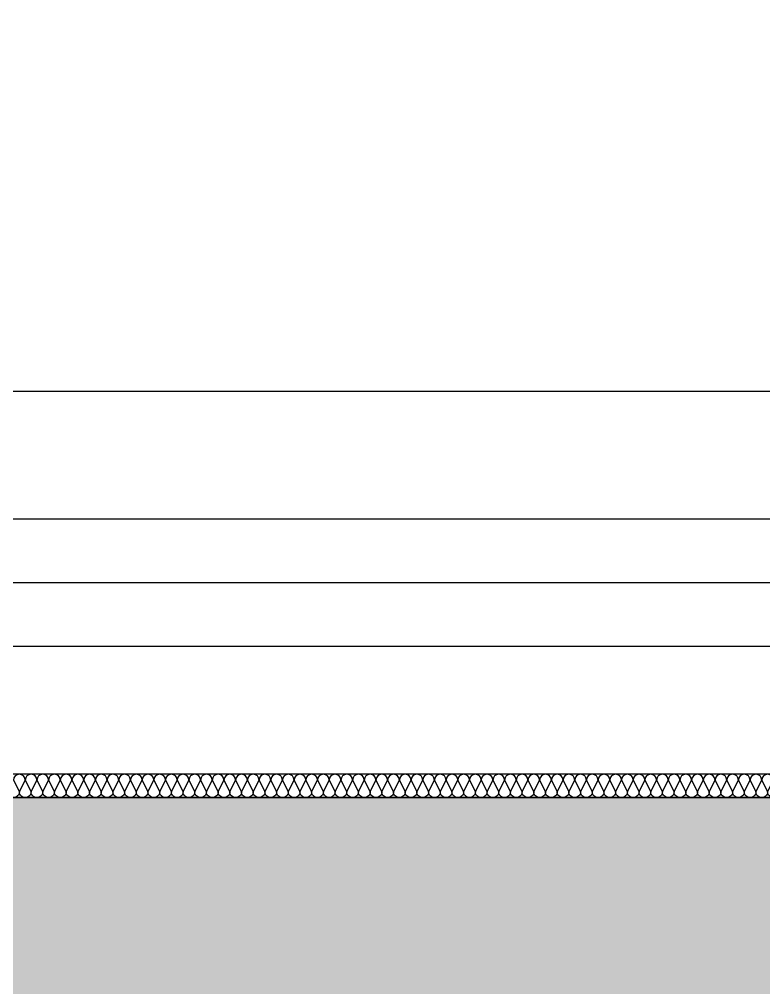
# Model space of a CAD drawing. Header units: millimetres. Extents: x 922366 to 1647943, y -534868 to 518781.
# Drawn here: x 1108035 to 1111536, y 433139 to 437692 of the extents above; entities that cross this region are included whole.
import ezdxf
from ezdxf.xclip import XClip

# ---------------------------------------------------------------- set-up
doc = ezdxf.new("R2010")
doc.units = ezdxf.units.MM
doc.header["$XCLIPFRAME"] = 0
doc.layers.get('Defpoints').update_dxf_attribs({"color": 137})
for name, color, linetype in [('XR-SECTION$0$3', 3, 'Continuous'), ('XR-SECTION$0$CON', 2, 'Continuous'), ('XR-SECTION$0$FIN', 5, 'Continuous'), ('XR-SECTION$0$S-253', 253, 'Continuous'), ('XR-SECTION$0$X-ER', 15, 'XR-SECTION$0$ER-X'), ('XR-SECTION$0$XR-sec$0$HAT-INS', 250, 'Continuous'), ('XR-SECTION$0$버림콘크리트', 6, 'Continuous')]:
    doc.layers.add(name, color=color, linetype=linetype)
doc.styles.add('XR-SECTION$0$Standard', font='malgun.ttf')
doc.linetypes.add('XR-SECTION$0$ER-X', pattern='A,10,-0.8,["X",XR-SECTION$0$Standard,S=0.6,R=0,X=-0.15,Y=-0.3],-0.8', length=11.6)

# ---------------------------------------------------------------- blocks, each defined once
blk = doc.blocks.new('*U313')
at = {"layer": 'XR-SECTION$0$XR-sec$0$HAT-INS', "color": 252}
for points in [[(70.5, 0, 0.414214), (70.75, 0.25), (70.5, 0.75, -1), (71, 0.75), (70.75, 0.25, 0.414214), (71, 0)], [(71, 0, 0.414214), (71.25, 0.25), (71, 0.75, -1), (71.5, 0.75), (71.25, 0.25, 0.414214), (71.5, 0)], [(71.5, 0, 0.414214), (71.75, 0.25), (71.5, 0.75, -1), (72, 0.75), (71.75, 0.25, 0.414214), (72, 0)], [(72, 0, 0.414214), (72.25, 0.25), (72, 0.75, -1), (72.5, 0.75), (72.25, 0.25, 0.414214), (72.5, 0)], [(72.5, 0, 0.414214), (72.75, 0.25), (72.5, 0.75, -1), (73, 0.75), (72.75, 0.25, 0.414214), (73, 0)], [(73, 0, 0.414214), (73.25, 0.25), (73, 0.75, -1), (73.5, 0.75), (73.25, 0.25, 0.414214), (73.5, 0)], [(73.5, 0, 0.414214), (73.75, 0.25), (73.5, 0.75, -1), (74, 0.75), (73.75, 0.25, 0.414214), (74, 0)], [(74, 0, 0.414214), (74.25, 0.25), (74, 0.75, -1), (74.5, 0.75), (74.25, 0.25, 0.414214), (74.5, 0)], [(74.5, 0, 0.414214), (74.75, 0.25), (74.5, 0.75, -1), (75, 0.75), (74.75, 0.25, 0.414214), (75, 0)], [(75, 0, 0.414214), (75.25, 0.25), (75, 0.75, -1), (75.5, 0.75), (75.25, 0.25, 0.414214), (75.5, 0)], [(75.5, 0, 0.414214), (75.75, 0.25), (75.5, 0.75, -1), (76, 0.75), (75.75, 0.25, 0.414214), (76, 0)], [(76, 0, 0.414214), (76.25, 0.25), (76, 0.75, -1), (76.5, 0.75), (76.25, 0.25, 0.414214), (76.5, 0)], [(76.5, 0, 0.414214), (76.75, 0.25), (76.5, 0.75, -1), (77, 0.75), (76.75, 0.25, 0.414214), (77, 0)], [(77, 0, 0.414214), (77.25, 0.25), (77, 0.75, -1), (77.5, 0.75), (77.25, 0.25, 0.414214), (77.5, 0)], [(77.5, 0, 0.414214), (77.75, 0.25), (77.5, 0.75, -1), (78, 0.75), (77.75, 0.25, 0.414214), (78, 0)], [(78, 0, 0.414214), (78.25, 0.25), (78, 0.75, -1), (78.5, 0.75), (78.25, 0.25, 0.414214), (78.5, 0)], [(78.5, 0, 0.414214), (78.75, 0.25), (78.5, 0.75, -1), (79, 0.75), (78.75, 0.25, 0.414214), (79, 0)], [(79, 0, 0.414214), (79.25, 0.25), (79, 0.75, -1), (79.5, 0.75), (79.25, 0.25, 0.414214), (79.5, 0)], [(79.5, 0, 0.414214), (79.75, 0.25), (79.5, 0.75, -1), (80, 0.75), (79.75, 0.25, 0.414214), (80, 0)], [(80, 0, 0.414214), (80.25, 0.25), (80, 0.75, -1), (80.5, 0.75), (80.25, 0.25, 0.414214), (80.5, 0)], [(80.5, 0, 0.414214), (80.75, 0.25), (80.5, 0.75, -1), (81, 0.75), (80.75, 0.25, 0.414214), (81, 0)], [(81, 0, 0.414214), (81.25, 0.25), (81, 0.75, -1), (81.5, 0.75), (81.25, 0.25, 0.414214), (81.5, 0)], [(81.5, 0, 0.414214), (81.75, 0.25), (81.5, 0.75, -1), (82, 0.75), (81.75, 0.25, 0.414214), (82, 0)], [(82, 0, 0.414214), (82.25, 0.25), (82, 0.75, -1), (82.5, 0.75), (82.25, 0.25, 0.414214), (82.5, 0)], [(82.5, 0, 0.414214), (82.75, 0.25), (82.5, 0.75, -1), (83, 0.75), (82.75, 0.25, 0.414214), (83, 0)], [(83, 0, 0.414214), (83.25, 0.25), (83, 0.75, -1), (83.5, 0.75), (83.25, 0.25, 0.414214), (83.5, 0)], [(83.5, 0, 0.414214), (83.75, 0.25), (83.5, 0.75, -1), (84, 0.75), (83.75, 0.25, 0.414214), (84, 0)], [(84, 0, 0.414214), (84.25, 0.25), (84, 0.75, -1), (84.5, 0.75), (84.25, 0.25, 0.414214), (84.5, 0)], [(84.5, 0, 0.414214), (84.75, 0.25), (84.5, 0.75, -1), (85, 0.75), (84.75, 0.25, 0.414214), (85, 0)], [(85, 0, 0.414214), (85.25, 0.25), (85, 0.75, -1), (85.5, 0.75), (85.25, 0.25, 0.414214), (85.5, 0)], [(85.5, 0, 0.414214), (85.75, 0.25), (85.5, 0.75, -1), (86, 0.75), (85.75, 0.25, 0.414214), (86, 0)], [(86, 0, 0.414214), (86.25, 0.25), (86, 0.75, -1), (86.5, 0.75), (86.25, 0.25, 0.414214), (86.5, 0)], [(86.5, 0, 0.414214), (86.75, 0.25), (86.5, 0.75, -1), (87, 0.75), (86.75, 0.25, 0.414214), (87, 0)], [(87, 0, 0.414214), (87.25, 0.25), (87, 0.75, -1), (87.5, 0.75), (87.25, 0.25, 0.414214), (87.5, 0)], [(87.5, 0, 0.414214), (87.75, 0.25), (87.5, 0.75, -1), (88, 0.75), (87.75, 0.25, 0.414214), (88, 0)], [(88, 0, 0.414214), (88.25, 0.25), (88, 0.75, -1), (88.5, 0.75), (88.25, 0.25, 0.414214), (88.5, 0)], [(88.5, 0, 0.414214), (88.75, 0.25), (88.5, 0.75, -1), (89, 0.75), (88.75, 0.25, 0.414214), (89, 0)], [(89, 0, 0.414214), (89.25, 0.25), (89, 0.75, -1), (89.5, 0.75), (89.25, 0.25, 0.414214), (89.5, 0)], [(89.5, 0, 0.414214), (89.75, 0.25), (89.5, 0.75, -1), (90, 0.75), (89.75, 0.25, 0.414214), (90, 0)], [(90, 0, 0.414214), (90.25, 0.25), (90, 0.75, -1), (90.5, 0.75), (90.25, 0.25, 0.414214), (90.5, 0)], [(90.5, 0, 0.414214), (90.75, 0.25), (90.5, 0.75, -1), (91, 0.75), (90.75, 0.25, 0.414214), (91, 0)], [(91, 0, 0.414214), (91.25, 0.25), (91, 0.75, -1), (91.5, 0.75), (91.25, 0.25, 0.414214), (91.5, 0)], [(91.5, 0, 0.414214), (91.75, 0.25), (91.5, 0.75, -1), (92, 0.75), (91.75, 0.25, 0.414214), (92, 0)], [(92, 0, 0.414214), (92.25, 0.25), (92, 0.75, -1), (92.5, 0.75), (92.25, 0.25, 0.414214), (92.5, 0)], [(92.5, 0, 0.414214), (92.75, 0.25), (92.5, 0.75, -1), (93, 0.75), (92.75, 0.25, 0.414214), (93, 0)], [(93, 0, 0.414214), (93.25, 0.25), (93, 0.75, -1), (93.5, 0.75), (93.25, 0.25, 0.414214), (93.5, 0)], [(93.5, 0, 0.414214), (93.75, 0.25), (93.5, 0.75, -1), (94, 0.75), (93.75, 0.25, 0.414214), (94, 0)], [(94, 0, 0.414214), (94.25, 0.25), (94, 0.75, -1), (94.5, 0.75), (94.25, 0.25, 0.414214), (94.5, 0)], [(94.5, 0, 0.414214), (94.75, 0.25), (94.5, 0.75, -1), (95, 0.75), (94.75, 0.25, 0.414214), (95, 0)], [(95, 0, 0.414214), (95.25, 0.25), (95, 0.75, -1), (95.5, 0.75), (95.25, 0.25, 0.414214), (95.5, 0)], [(95.5, 0, 0.414214), (95.75, 0.25), (95.5, 0.75, -1), (96, 0.75), (95.75, 0.25, 0.414214), (96, 0)], [(96, 0, 0.414214), (96.25, 0.25), (96, 0.75, -1), (96.5, 0.75), (96.25, 0.25, 0.414214), (96.5, 0)], [(96.5, 0, 0.414214), (96.75, 0.25), (96.5, 0.75, -1), (97, 0.75), (96.75, 0.25, 0.414214), (97, 0)], [(97, 0, 0.414214), (97.25, 0.25), (97, 0.75, -1), (97.5, 0.75), (97.25, 0.25, 0.414214), (97.5, 0)], [(97.5, 0, 0.414214), (97.75, 0.25), (97.5, 0.75, -1), (98, 0.75), (97.75, 0.25, 0.414214), (98, 0)], [(98, 0, 0.414214), (98.25, 0.25), (98, 0.75, -1), (98.5, 0.75), (98.25, 0.25, 0.414214), (98.5, 0)], [(98.5, 0, 0.414214), (98.75, 0.25), (98.5, 0.75, -1), (99, 0.75), (98.75, 0.25, 0.414214), (99, 0)], [(99, 0, 0.414214), (99.25, 0.25), (99, 0.75, -1), (99.5, 0.75), (99.25, 0.25, 0.414214), (99.5, 0)], [(99.5, 0, 0.414214), (99.75, 0.25), (99.5, 0.75, -1), (100, 0.75), (99.75, 0.25, 0.414214), (100, 0)], [(100, 0, 0.414214), (100.25, 0.25), (100, 0.75, -1), (100.5, 0.75), (100.25, 0.25, 0.414214), (100.5, 0)], [(100.5, 0, 0.414214), (100.75, 0.25), (100.5, 0.75, -1), (101, 0.75), (100.75, 0.25, 0.414214), (101, 0)], [(101, 0, 0.414214), (101.25, 0.25), (101, 0.75, -1), (101.5, 0.75), (101.25, 0.25, 0.414214), (101.5, 0)], [(101.5, 0, 0.414214), (101.75, 0.25), (101.5, 0.75, -1), (102, 0.75), (101.75, 0.25, 0.414214), (102, 0)], [(102, 0, 0.414214), (102.25, 0.25), (102, 0.75, -1), (102.5, 0.75), (102.25, 0.25, 0.414214), (102.5, 0)], [(102.5, 0, 0.414214), (102.75, 0.25), (102.5, 0.75, -1), (103, 0.75), (102.75, 0.25, 0.414214), (103, 0)]]:
    blk.add_lwpolyline(points, format="xyb", dxfattribs=at)
blk = doc.blocks.new('XR-SECTION')
at = {"layer": 'XR-SECTION$0$S-253'}
h = blk.add_hatch(color=252, dxfattribs=at)
h.dxf.hatch_style = 1
edge = h.paths.add_edge_path()
edge.add_line((239450, 71381.6), (233499.999, 71381.6))
edge.add_line((233499.999, 71381.6), (233499.999, 71581.6))
edge.add_line((233499.999, 71581.6), (233499.999, 71641.6))
edge.add_line((233499.999, 71641.6), (233599.999, 71641.6))
edge.add_line((233599.999, 71641.6), (233599.999, 74031.6))
edge.add_line((233599.999, 74031.6), (224250, 74031.6))
edge.add_line((224250, 74031.6), (224250, 72141.6))
edge.add_line((224250, 72141.6), (224363.75, 72141.6))
edge.add_line((224363.75, 72141.6), (224350, 72114.1))
edge.add_line((224350, 72114.1), (224350, 71971.6))
edge.add_line((224350, 71971.6), (222650, 71971.6))
edge.add_line((222650, 71971.6), (222650, 72031.6))
edge.add_line((222650, 72031.6), (222650, 72141.6))
edge.add_line((222650, 72141.6), (222750, 72141.6))
edge.add_line((222750, 72141.6), (222750, 72531.6))
edge.add_line((222750, 72531.6), (210100, 72531.6))
edge.add_line((210100, 72531.6), (210100, 72141.6))
edge.add_line((210100, 72141.6), (210213.75, 72141.6))
edge.add_line((210213.75, 72141.6), (210200, 72114.1))
edge.add_line((210200, 72114.1), (210200, 71971.6))
edge.add_line((210200, 71971.6), (209000, 71971.6))
edge.add_line((209000, 71971.6), (209000, 72094.1))
edge.add_line((209000, 72094.1), (208976.25, 72141.6))
edge.add_line((208976.25, 72141.6), (209050, 72141.6))
edge.add_line((209050, 72141.6), (209050, 73941.6))
edge.add_line((209050, 73941.6), (209030, 73941.6))
edge.add_line((209030, 73941.6), (209030, 74041.6))
edge.add_line((209030, 74041.6), (198450, 74041.6))
edge.add_line((198450, 74041.6), (198450, 66441.6))
edge.add_line((198450, 66441.6), (279800, 66441.6))
edge.add_line((279800, 66441.6), (279800, 67942.469))
edge.add_line((279800, 67942.469), (278200, 67942.469))
edge.add_line((278200, 67942.469), (278200, 68002.469))
edge.add_line((278200, 68002.469), (278300, 68002.469))
edge.add_line((278300, 68002.469), (278300, 68702.469))
edge.add_line((278300, 68702.469), (278301.648, 68881.6))
edge.add_line((278301.648, 68881.6), (277745.878, 68881.6))
edge.add_line((277745.878, 68881.6), (277445.878, 69181.6))
edge.add_line((277445.878, 69181.6), (273583.339, 69181.6))
edge.add_line((273583.339, 69181.6), (273583.339, 68941.6))
edge.add_line((273583.339, 68941.6), (273683.339, 68941.6))
edge.add_line((273683.339, 68941.6), (273683.339, 68841.6))
edge.add_line((273683.339, 68841.6), (272583.339, 68841.6))
edge.add_line((272583.339, 68841.6), (272583.339, 68441.6))
edge.add_line((272583.339, 68441.6), (272183.339, 68441.6))
edge.add_line((272183.339, 68441.6), (272183.339, 68841.6))
edge.add_line((272183.339, 68841.6), (269483.339, 68841.6))
edge.add_line((269483.339, 68841.6), (269483.339, 68941.6))
edge.add_line((269483.339, 68941.6), (269583.339, 68941.6))
edge.add_line((269583.339, 68941.6), (269583.339, 69441.6))
edge.add_line((269583.339, 69441.6), (269668.821, 72053.56))
edge.add_arc((263053.669, -11019.194), 83335.723, 85.44709724, 86.02886037)
edge.add_line((268825, 72116.445), (268825, 70891.6))
edge.add_line((268825, 70891.6), (269400, 70891.6))
edge.add_line((269400, 70891.6), (269400, 70191.6))
edge.add_line((269400, 70191.6), (269500, 70191.6))
edge.add_line((269500, 70191.6), (269500, 70131.6))
edge.add_line((269500, 70131.6), (268900, 70131.6))
edge.add_line((268900, 70131.6), (268900, 68795.421))
edge.add_ellipse((268774.991, 68793.863), major_axis=(-125.03, 0), ratio=0.68851217, start_angle=538.96296, end_angle=541.03704, ccw=False)
edge.add_ellipse((268774.991, 68793.863), major_axis=(-125.03, 0), ratio=0.68851217, start_angle=361.661002, end_angle=538.96296, ccw=False)
edge.add_line((268650, 68718.506), (268650, 68791.063))
edge.add_ellipse((268525.066, 68793.863), major_axis=(125, 0), ratio=0.68867581, start_angle=180, end_angle=358.136352, ccw=False)
edge.add_line((268400, 68793.943), (268400, 70131.6))
edge.add_line((268400, 70131.6), (267800, 70131.6))
edge.add_line((267800, 70131.6), (267800, 70191.6))
edge.add_line((267800, 70191.6), (267900, 70191.6))
edge.add_line((267900, 70191.6), (267900, 70891.6))
edge.add_line((267900, 70891.6), (268475, 70891.6))
edge.add_line((268475, 70891.6), (268475, 72140.002))
edge.add_arc((263053.669, -11019.194), 83335.723, 86.27004036, 94.65534364)
edge.add_line((256290, 72041.6), (256290, 72191.6))
edge.add_line((256290, 72191.6), (254625, 72191.6))
edge.add_line((254625, 72191.6), (254625, 70891.6))
edge.add_line((254625, 70891.6), (255200, 70891.6))
edge.add_line((255200, 70891.6), (255200, 70191.6))
edge.add_line((255200, 70191.6), (255300, 70191.6))
edge.add_line((255300, 70191.6), (255300, 70131.6))
edge.add_line((255300, 70131.6), (254700, 70131.6))
edge.add_line((254700, 70131.6), (254700, 68795.421))
edge.add_ellipse((254574.991, 68793.863), major_axis=(-125.03, 0), ratio=0.68851217, start_angle=538.96296, end_angle=541.03704, ccw=False)
edge.add_ellipse((254574.991, 68793.863), major_axis=(-125.03, 0), ratio=0.68851217, start_angle=361.661002, end_angle=538.96296, ccw=False)
edge.add_line((254450, 68718.506), (254450, 68791.063))
edge.add_ellipse((254325.066, 68793.863), major_axis=(-125, 0), ratio=0.68867581, start_angle=0, end_angle=178.136352, ccw=False)
edge.add_line((254200, 68793.943), (254200, 70131.6))
edge.add_line((254200, 70131.6), (253600, 70131.6))
edge.add_line((253600, 70131.6), (253600, 70191.6))
edge.add_line((253600, 70191.6), (253700, 70191.6))
edge.add_line((253700, 70191.6), (253700, 70891.6))
edge.add_line((253700, 70891.6), (254275, 70891.6))
edge.add_line((254275, 70891.6), (254275, 72191.6))
edge.add_line((254275, 72191.6), (252870, 72191.6))
edge.add_line((252870, 72191.6), (252870, 72141.6))
edge.add_line((252870, 72141.6), (252855, 71891.6))
edge.add_line((252855, 71891.6), (253460, 71891.6))
edge.add_line((253460, 71891.6), (253460, 71391.6))
edge.add_line((253460, 71391.6), (253573.75, 71391.6))
edge.add_line((253573.75, 71391.6), (253560, 71364.1))
edge.add_line((253560, 71364.1), (253560, 71221.6))
edge.add_line((253560, 71221.6), (251357.5, 71221.6))
edge.add_line((251357.5, 71221.6), (251357.5, 71281.6))
edge.add_line((251357.5, 71281.6), (251357.5, 71391.6))
edge.add_line((251357.5, 71391.6), (251460, 71391.6))
edge.add_line((251460, 71391.6), (251460, 71891.6))
edge.add_line((251460, 71891.6), (252100, 71891.6))
edge.add_line((252100, 71891.6), (252100, 74031.6))
edge.add_line((252100, 74031.6), (239450, 74031.6))
edge.add_line((239450, 74031.6), (239450, 71641.6))
edge.add_line((239450, 71641.6), (239474.999, 71641.6))
edge.add_line((239474.999, 71641.6), (239474.999, 71581.6))
edge.add_line((239474.999, 71581.6), (239474.999, 71381.6))
edge.add_line((239474.999, 71381.6), (239450, 68888.267))
edge.add_line((239450, 68888.267), (239450, 71381.6))
h.paths.add_polyline_path([(203583.281, 73911.518), (203583.281, 74583.258), (203019.15, 74583.258), (203019.15, 73911.518)], flags=9)
at = {"layer": 'XR-SECTION$0$3', "color": 8}
blk.add_line((223650, 73841.6), (209700, 73841.6), dxfattribs=at)
at = {"layer": 'XR-SECTION$0$CON', "color": 8}
for p, q in [((223650, 73241.6), (209700, 73241.6)), ((222750, 72641.6), (210100, 72641.6))]:
    blk.add_line(p, q, dxfattribs=at)
at = {"layer": 'XR-SECTION$0$FIN', "color": 8}
blk.add_line((223650, 74441.6), (209700, 74441.6), dxfattribs=at)
at = {"layer": 'XR-SECTION$0$X-ER', "color": 8}
blk.add_line((223650, 73541.6), (209700, 73541.6), dxfattribs=at)
at = {"layer": 'XR-SECTION$0$버림콘크리트', "color": 8}
blk.add_line((222750, 72531.6), (210100, 72531.6), dxfattribs=at)
at = {"layer": 'XR-SECTION$0$XR-sec$0$HAT-INS', "color": 8, "xscale": -110, "yscale": 110, "zscale": 110}
blk.add_blockref('*U313', (222750, 72531.6), dxfattribs=at)

msp = doc.modelspace()

# ---------------------------------------------------------------- hatches: boundary and pattern name
h = msp.add_hatch(color=252)
h.dxf.hatch_style = 1
h.paths.add_polyline_path([(1150787.7, 431632.2), (1150187.7, 431632.2), (1150187.7, 431662.2), (1150187.7, 431692.2), (1150287.7, 432392.2), (1150862.7, 432392.2), (1150862.7, 433692.2), (1149457.7, 433692.2), (1149437.7, 433592.2), (1149437.7, 433392.2), (1150047.7, 433392.2), (1150047.7, 432892.2), (1150147.7, 432892.2), (1150147.7, 432722.2), (1147945.2, 432722.2), (1147945.2, 432892.2), (1148047.7, 433392.2), (1148687.7, 433392.2), (1148687.7, 435532.2), (1135937.7, 435532.2), (1135937.7, 433142.2), (1136062.7, 433142.2), (1136062.7, 432882.2), (1130087.7, 432882.2), (1130087.7, 433142.2), (1130187.7, 435532.2), (1120837.7, 435532.2), (1120837.7, 433642.2), (1120937.7, 433642.2), (1120937.7, 433472.2), (1119237.7, 433472.2), (1119237.7, 433642.2), (1119337.7, 434032.2), (1106687.7, 434032.2), (1106687.7, 433642.2), (1106787.7, 433642.2), (1106787.7, 433472.2), (1105587.7, 433472.2), (1105587.7, 433642.2), (1105617.7, 435542.2), (1101509.1, 435542.2), (1092876.6, 435842.2), (1070799.9, 435842.2), (1068255.3, 439542.2), (1050970.8, 439542.2), (1030382, 440742.2), (943237.3, 451125.2), (943237.3, 403208.9), (1508871.9, 403208.9), (1508871.9, 414928.3), (1407039.5, 422542.2), (1339451.6, 428542.2), (1315750.3, 428388.2), (1300400.2, 428977.2), (1283573.1, 429622.8), (1276737.7, 429885.1), (1240359.9, 431342.2), (1240359.9, 425638.4), (1174469.4, 425638.4), (1174469.4, 430111.5), (1165869.5, 430111.5), (1164987.7, 430111.5), (1164987.7, 431632.2), (1164387.7, 431632.2), (1164387.7, 431692.2), (1164487.7, 432392.2), (1165062.7, 432392.2), (1165062.7, 433542.2), (1152877.7, 433542.2), (1152877.7, 433692.2), (1151212.7, 433692.2), (1151212.7, 432392.2), (1151787.7, 432392.2), (1151787.7, 431692.2), (1151887.7, 431692.2), (1151887.7, 431632.2), (1151287.7, 431632.2), (1151287.7, 430296.1), (1150787.7, 430292.2)])

# ---------------------------------------------------------------- linework, layer by layer
at = {"layer": 'Defpoints'}
msp.add_lwpolyline([(1070799.9, 435842.2), (1092876.6, 435842.2), (1101509.1, 435542.2), (1105617.7, 435542.2), (1105617.7, 433642.2), (1105587.7, 433642.2), (1105587.7, 433472.2), (1106787.7, 433472.2), (1106787.7, 433642.2), (1106687.7, 433642.2), (1106687.7, 434032.2), (1119337.7, 434032.2)], dxfattribs=at)

# ---------------------------------------------------------------- block references
at = {"color": 8}
ref = msp.add_blockref('XR-SECTION', (896587.7, 361500.6), dxfattribs=at)
XClip(ref).set_block_clipping_path([(196275.1863630491, 60324.3691893766), (356196.6508700596, 92929.3341539405)])

doc.saveas('drawing.dxf')
